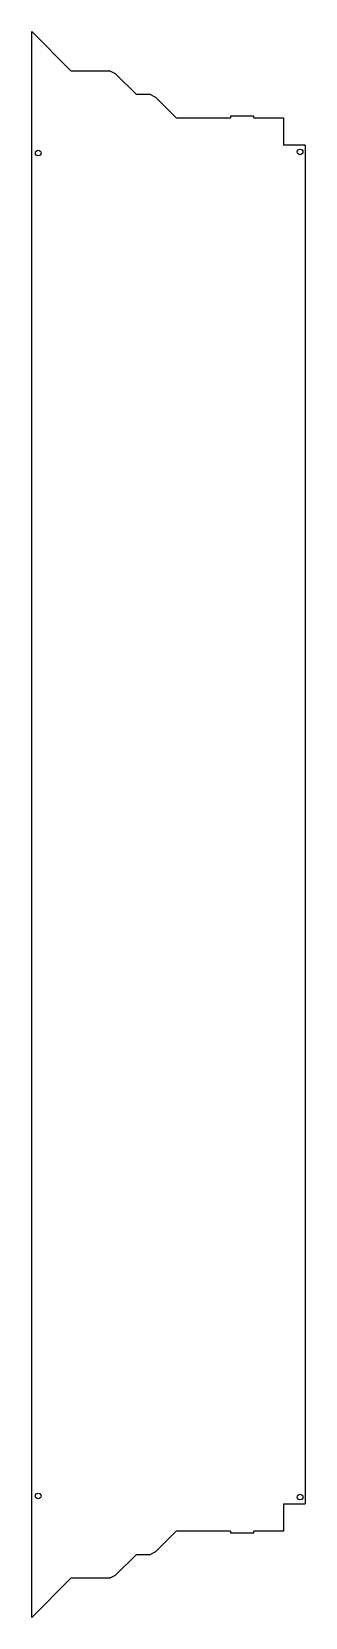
# Model space of a CAD drawing. Header units: millimetres. Extents: x 34 to 208, y -398 to 614.
import ezdxf

# ---------------------------------------------------------------- set-up
doc = ezdxf.new("R2010")
doc.units = ezdxf.units.MM

msp = doc.modelspace()

# ---------------------------------------------------------------- linework, layer by layer
at = {"color": 7, "linetype": 'Continuous', "lineweight": 25}
for p, q in [((33.9, -398.1), (33.9, 614)), ((33.9, 614), (58.9, 589)), ((58.9, 589), (83.4, 589)), ((87.4, 587), (83.4, 589)), ((87.4, 587), (100.4, 574)), ((100.4, 574), (109, 574)), ((113, 572), (109, 574)), ((113, 572), (126, 559)), ((126, 559), (160.6, 559)), ((160.6, 560.1), (160.6, 559)), ((175.6, 560.1), (160.6, 560.1)), ((175.6, 559), (175.6, 560.1)), ((175.6, 559), (194.6, 559)), ((194.6, 559), (194.6, 541.5)), ((208.4, 541.5), (194.6, 541.5)), ((208.4, 541.5), (208.4, -325.6)), ((194.6, -325.6), (208.4, -325.6)), ((194.6, -325.6), (194.6, -343.1)), ((126, -343.1), (113, -356.1)), ((160.6, -343.1), (126, -343.1)), ((160.6, -343.1), (160.6, -344.2)), ((194.6, -343.1), (175.6, -343.1)), ((175.6, -344.2), (175.6, -343.1)), ((160.6, -344.2), (175.6, -344.2)), ((100.4, -358.1), (87.4, -371.1)), ((109, -358.1), (100.4, -358.1)), ((109, -358.1), (113, -356.1)), ((58.9, -373.1), (33.9, -398.1)), ((83.4, -373.1), (58.9, -373.1)), ((83.4, -373.1), (87.4, -371.1))]:
    msp.add_line(p, q, dxfattribs=at)
for centre in [(38, 536.5), (205.1, 537.2), (38, -320.6), (205.1, -321.3)]:
    msp.add_circle(centre, 1.8, dxfattribs=at)

doc.saveas('drawing.dxf')
